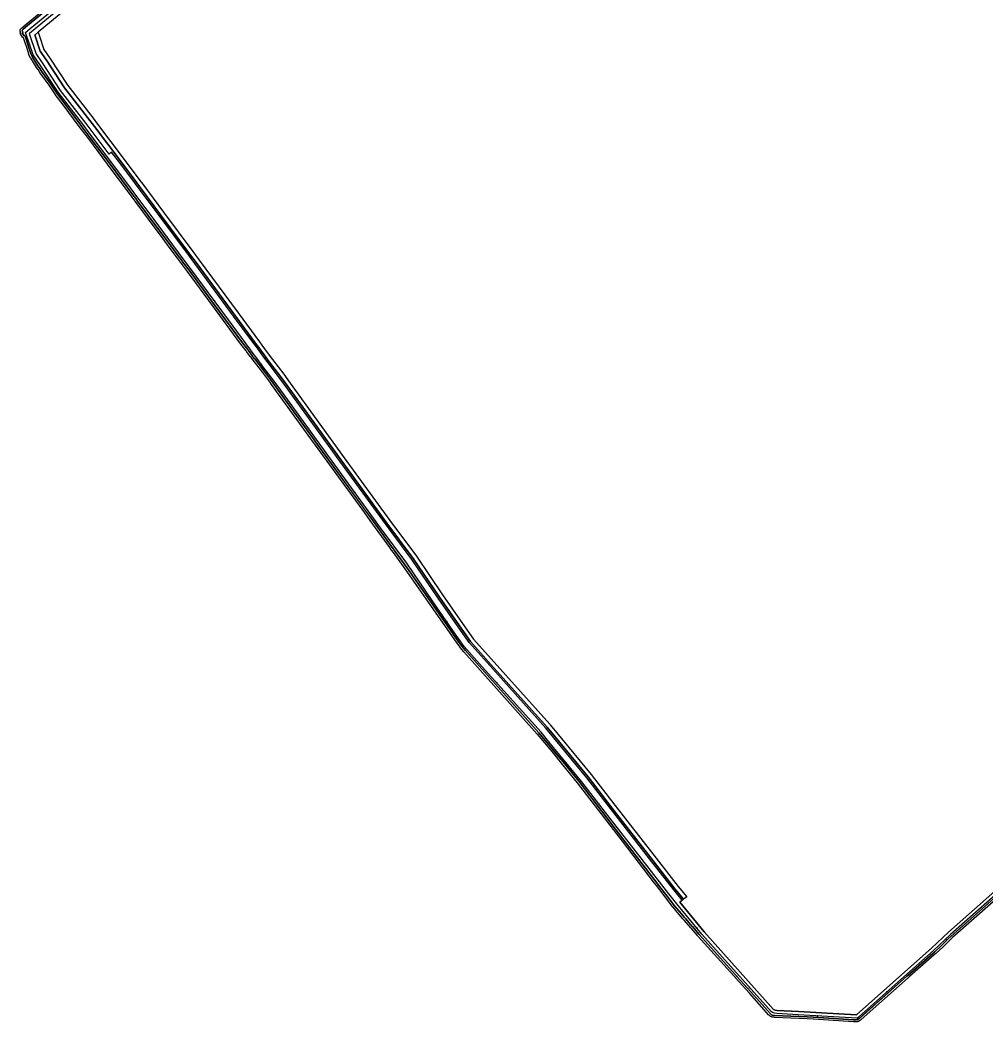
# Model space of a CAD drawing. Header units: inches. Extents: x 87989 to 118156, y 435697 to 451526.
# Drawn here: x 88324 to 89545, y 438020 to 439285 of the extents above; entities that cross this region are included whole.
import ezdxf

# ---------------------------------------------------------------- set-up
doc = ezdxf.new("R2010")
doc.units = ezdxf.units.IN
doc.header["$MEASUREMENT"] = 0
for name, color, linetype, true_color in [('As_waterkering_BWK', 7, 'Continuous', 0x7b8981), ('Beschermingszone_BWK', 7, 'Continuous', 0xcf890d), ('Grens_bebouwingsvrije_zone_BWK', 7, 'Continuous', 0x6789ae), ('Kernzone_BWK', 7, 'Continuous', 0xcb89af), ('Referentiepunten_BWK', 7, 'Continuous', 0x178980)]:
    doc.layers.add(name, color=color, linetype=linetype, true_color=true_color)

msp = doc.modelspace()

# ---------------------------------------------------------------- linework, layer by layer
at = {"layer": 'As_waterkering_BWK'}
for points in [[(88331.2423, 439269.6498), (88336.9027, 439274.3244), (88374.4576, 439305.3389)], [(88617.482, 438866.0808), (88614.4204, 438870.3002), (88587.5667, 438906.6827), (88538.4526, 438973.0789), (88530.4051, 438983.9581), (88493.535, 439033.499), (88467.1809, 439068.9101), (88463.7364, 439073.4948), (88443.7889, 439100.0456), (88410.2807, 439144.6462), (88404.674, 439152.1088), (88372.2717, 439194.0148), (88349.449, 439228.865), (88340.9185, 439241.243), (88331.2042, 439269.6183), (88331.2423, 439269.6498)], [(89153.5277, 438169.7086), (89143.311, 438182.153), (89112.5533, 438221.6426), (89063.5208, 438284.7842), (89033.5788, 438323.4272), (88991.9892, 438373.8823), (88982.0052, 438386.2402), (88907.9218, 438468.9227), (88885.1675, 438494.455), (88870.8014, 438514.6808), (88845.4317, 438550.9904), (88812.407, 438599.7594), (88779.2017, 438644.3418), (88721.5224, 438723.7169), (88653.3921, 438817.9088), (88645.1968, 438829.2195), (88631.0066, 438847.6344), (88624.3499, 438856.6156), (88617.482, 438866.0808)], [(89815.295, 438412.9679), (89798.3116, 438403.1123), (89790.5679, 438396.5126), (89783.0882, 438389.7368), (89775.8725, 438382.8731), (89767.0728, 438370.8176), (89763.4836, 438365.2203), (89750.8958, 438354.8727), (89697.4499, 438306.5861), (89647.7081, 438266.1048), (89633.5239, 438254.2998), (89612.8864, 438235.6467), (89583.1207, 438209.056), (89580.078, 438202.3091), (89499.0749, 438130.8693), (89477.6314, 438110.7686), (89383.379, 438026.9353), (89382.4601, 438026.2462)], [(89382.4601, 438026.2462), (89381.2623, 438025.3478), (89306.6496, 438029.5812), (89279.5298, 438030.9041), (89276.757, 438031.52), (89275.0319, 438031.9624), (89273.058, 438033.001), (89184.9411, 438131.446), (89153.5277, 438169.7086)]]:
    msp.add_lwpolyline(points, dxfattribs=at)
at = {"layer": 'Beschermingszone_BWK'}
for points in [[(89576.6409, 438193.2777, 0), (89501.6572, 438126.8902, 0), (89497.2174, 438122.96, 0), (89497.1649, 438122.9121, 0), (89489.3605, 438114.8711, 0), (89480.7235, 438107.1972, 0), (89480.5357, 438107.0303, 0), (89480.349, 438106.8643, 0), (89478.4065, 438105.1375, 0), (89447.2391, 438077.6992, 0), (89447.0509, 438077.5335, 0), (89446.8624, 438077.3675, 0), (89445.6661, 438076.3145, 0), (89386.3697, 438023.5729, 0), (89386.2903, 438023.5053, 0), (89386.1611, 438023.3997, 0), (89386.079, 438023.3353, 0), (89385.6195, 438022.9908, 0), (89385.1601, 438022.6462, 0), (89383.9623, 438021.7478, 0), (89383.8187, 438021.6478, 0), (89383.5836, 438021.496, 0), (89383.2772, 438021.3272, 0), (89383.0233, 438021.2097, 0), (89382.6963, 438021.0853, 0), (89382.4284, 438021.0044, 0), (89382.0873, 438020.9269, 0), (89381.8108, 438020.8841, 0), (89381.4535, 438020.8549, 0), (89381.1096, 438020.6588, 0), (89380.7393, 438020.5187, 0), (89380.3518, 438020.4381, 0), (89379.9564, 438020.4189, 0), (89376.4597, 438020.5313, 0), (89376.3714, 438020.5357, 0), (89325.8401, 438023.9515, 0), (89325.7714, 438023.9552, 0), (89317.8341, 438024.272, 0), (89276.5701, 438025.922, 0), (89276.2325, 438025.9586, 0), (89274.3815, 438026.2876, 0), (89273.9639, 438026.3998, 0), (89273.7577, 438026.4854, 0), (89272.0557, 438027.2834, 0), (89271.867, 438027.3819, 0), (89271.5072, 438027.6343, 0), (89270.0674, 438028.8496, 0), (89269.8187, 438029.091, 0), (89245.0167, 438056.751, 0), (89227.5578, 438076.222, 0), (89227.39, 438076.4095, 0), (89225.453, 438078.5583, 0), (89180.1662, 438128.8152, 0), (89179.6478, 438129.4138, 0), (89179.4478, 438129.6448, 0), (89171.6089, 438138.7027, 0), (89170.6978, 438139.7548, 0), (89162.832, 438148.8445, 0), (89161.2486, 438150.6741, 0), (89154.3236, 438158.6761, 0), (89154.0027, 438159.0469, 0), (89148.6997, 438165.1739, 0), (89148.6073, 438165.2872, 0), (89137.4083, 438179.8682, 0), (89127.6386, 438192.5896, 0), (89125.186, 438195.7912, 0), (89084.738, 438248.4776, 0), (89028.0132, 438322.3664, 0), (89008.0467, 438347.2547, 0), (88998.084, 438359.1421, 0), (88977.4163, 438383.8027, 0), (88977.3635, 438383.8637, 0), (88884.6568, 438487.4932, 0), (88884.5922, 438487.5683, 0), (88879.9522, 438493.1883, 0), (88879.8304, 438493.3485, 0), (88876.1844, 438498.5685, 0), (88837.0374, 438554.6155, 0), (88810.583, 438592.4905, 0), (88795.8078, 438612.8738, 0), (88793.4588, 438616.1149, 0), (88791.1098, 438619.3558, 0), (88766.3402, 438653.5282, 0), (88759.4633, 438663.0157, 0), (88697.4768, 438748.5328, 0), (88691.5568, 438756.6998, 0), (88641.9079, 438825.1947, 0), (88639.5589, 438828.4347, 0), (88631.0177, 438840.2188, 0), (88618.6302, 438855.8326, 0), (88618.4639, 438856.0422, 0), (88616.8163, 438858.1189, 0), (88616.6987, 438858.2672, 0), (88616.6578, 438858.3183, 0), (88616.5935, 438858.4022, 0), (88616.3812, 438858.6919, 0), (88615.4582, 438859.9454, 0), (88614.9916, 438860.5803, 0), (88611.8542, 438864.8472, 0), (88611.5684, 438865.2354, 0), (88610.7405, 438866.3615, 0), (88610.0671, 438867.2775, 0), (88610.0211, 438867.3399, 0), (88609.8508, 438867.5711, 0), (88609.804, 438867.6323, 0), (88603.132, 438876.0883, 0), (88603.0566, 438876.1851, 0), (88603.0164, 438876.2383, 0), (88567.3723, 438924.6771, 0), (88535.6305, 438967.8127, 0), (88528.0047, 438978.0571, 0), (88525.6146, 438981.2672, 0), (88523.2255, 438984.4773, 0), (88512.7816, 438998.5072, 0), (88501.6599, 439013.4483, 0), (88496.2463, 439020.721, 0), (88470.7247, 439055.0071, 0), (88468.3348, 439058.217, 0), (88465.9447, 439061.4271, 0), (88434.6968, 439103.4043, 0), (88410.989, 439135.0614, 0), (88402.0969, 439146.9341, 0), (88399.0909, 439150.971, 0), (88378.9116, 439178.0707, 0), (88368.7118, 439191.2622, 0), (88368.6534, 439191.3408, 0), (88368.5624, 439191.4685, 0), (88368.5071, 439191.5494, 0), (88361.0795, 439202.8916, 0), (88349.4768, 439219.1494, 0), (88347.0582, 439222.6216, 0), (88344.7825, 439225.8921, 0), (88344.7135, 439225.9968, 0), (88337.8533, 439236.9936, 0), (88337.7299, 439237.2158, 0), (88335.5455, 439241.669, 0), (88335.4042, 439242.0229, 0), (88333.1402, 439249.2529, 0), (88330.1532, 439258.7938, 0), (88330.1326, 439258.8565, 0), (88328.8115, 439262.714, 0), (88328.4717, 439262.8381, 0), (88328.1544, 439263.0119, 0), (88327.8667, 439263.2312, 0), (88327.6152, 439263.4913, 0), (88327.4055, 439263.7861, 0), (88325.0185, 439267.6541, 0), (88324.8331, 439268.0165, 0), (88324.7098, 439268.4044, 0), (88324.652, 439268.8073, 0), (88324.6612, 439269.2143, 0), (88324.7372, 439269.6141, 0), (88324.8779, 439269.9961, 0), (88324.4644, 439271.1244, 0), (88324.3582, 439271.5074, 0), (88324.314, 439271.9025, 0), (88324.333, 439272.2996, 0), (88324.4146, 439272.6886, 0), (88324.557, 439273.0598, 0), (88324.6392, 439273.2319, 0), (88324.8574, 439273.6028, 0), (88325.3562, 439274.3042, 0), (88325.6348, 439274.6322, 0), (88326.2464, 439275.2377, 0), (88326.4112, 439275.3869, 0), (88326.4654, 439275.4318, 0), (88332.1269, 439280.1073, 0), (88369.463, 439310.9411, 0)], [(88371.1279, 439309.0737, 0), (88333.7188, 439278.1797, 0), (88328.0584, 439273.505, 0), (88328.0053, 439273.4611, 0), (88327.3937, 439272.8556, 0), (88326.8949, 439272.1541, 0), (88326.8127, 439271.982, 0), (88327.77, 439269.37, 0), (88327.146, 439268.967, 0), (88329.533, 439265.099, 0), (88330.13, 439265.48, 0), (88330.378, 439265.206, 0), (88330.737, 439264.8082, 0), (88332.5188, 439259.6037, 0), (88335.526, 439250, 0), (88337.79, 439242.77, 0), (88339.9744, 439238.3168, 0), (88346.8346, 439227.32, 0), (88349.11, 439224.05, 0), (88351.52, 439220.59, 0), (88363.1435, 439204.3031, 0), (88370.5986, 439192.919, 0), (88370.6895, 439192.7914, 0), (88380.9032, 439179.582, 0), (88401.096, 439152.4641, 0), (88404.1, 439148.43, 0), (88412.99, 439136.56, 0), (88436.7, 439104.9, 0), (88467.95, 439062.92, 0), (88470.34, 439059.71, 0), (88472.73, 439056.5, 0), (88498.2517, 439022.2137, 0), (88503.6653, 439014.941, 0), (88514.787, 439000, 0), (88525.231, 438985.97, 0), (88527.62, 438982.76, 0), (88530.01, 438979.55, 0), (88537.64, 438969.3, 0), (88569.3859, 438926.1588, 0), (88605.03, 438877.72, 0), (88605.1, 438877.63, 0), (88611.8139, 438869.12, 0), (88612.033, 438868.824, 0), (88612.0813, 438868.7583, 0), (88612.7547, 438867.8423, 0), (88613.582, 438866.717, 0), (88613.8678, 438866.3289, 0), (88617.006, 438862.061, 0), (88617.472, 438861.4268, 0), (88618.396, 438860.172, 0), (88618.61, 438859.88, 0), (88618.654, 438859.825, 0), (88618.7748, 438859.6727, 0), (88620.4224, 438857.596, 0), (88620.5887, 438857.3864, 0), (88633.01, 438841.73, 0), (88641.583, 438829.902, 0), (88643.932, 438826.662, 0), (88693.581, 438758.167, 0), (88699.501, 438750, 0), (88761.4875, 438664.4829, 0), (88768.3644, 438654.9954, 0), (88793.134, 438620.823, 0), (88795.483, 438617.582, 0), (88797.832, 438614.341, 0), (88812.62, 438593.94, 0), (88839.087, 438556.047, 0), (88878.234, 438500, 0), (88881.88, 438494.78, 0), (88886.52, 438489.16, 0), (88979.28, 438385.47, 0), (89000, 438360.748, 0), (89009.98, 438348.84, 0), (89029.98, 438323.91, 0), (89086.721, 438250, 0), (89128.07, 438196.14, 0), (89128.74, 438195.26, 0), (89139.391, 438181.391, 0), (89150.5537, 438166.8573, 0), (89150.59, 438166.81, 0), (89155.893, 438160.683, 0), (89156.214, 438160.3121, 0), (89163.1389, 438152.3101, 0), (89164.7224, 438150.4805, 0), (89172.588, 438141.391, 0), (89173.499, 438140.339, 0), (89181.338, 438131.281, 0), (89181.538, 438131.05, 0), (89182.04, 438130.47, 0), (89227.31, 438080.232, 0), (89229.25, 438078.08, 0), (89229.42, 438077.89, 0), (89246.878, 438058.42, 0), (89271.68, 438030.76, 0), (89273.117, 438029.547, 0), (89274.819, 438028.749, 0), (89276.67, 438028.42, 0), (89317.934, 438026.77, 0), (89325.94, 438026.45, 0), (89376.54, 438023.03, 0), (89380.0367, 438022.9176, 0), (89380.6756, 438023.3779, 0), (89381.149, 438023.351, 0), (89381.4288, 438023.3548, 0), (89381.7054, 438023.3975, 0), (89381.9733, 438023.4785, 0), (89382.2272, 438023.596, 0), (89382.4623, 438023.7478, 0), (89383.6601, 438024.6462, 0), (89384.1195, 438024.9908, 0), (89384.579, 438025.3353, 0), (89384.7082, 438025.4409, 0), (89444.0094, 438078.1867, 0), (89445.2105, 438079.244, 0), (89445.399, 438079.41, 0), (89445.5872, 438079.5757, 0), (89476.75, 438107.01, 0), (89478.688, 438108.7328, 0), (89478.875, 438108.899, 0), (89479.063, 438109.066, 0), (89487.7, 438116.74, 0), (89495.5073, 438124.7843, 0), (89500, 438128.762, 0), (89574.9855, 438195.1511, 0)]]:
    msp.add_polyline3d(points, dxfattribs=at)
msp.add_polyline3d([(89165.926, 438178.2463, 0), (89161.9035, 438175.2661, 0), (89151.1214, 438188.3991, 0), (89120.4471, 438227.7817, 0), (89071.4223, 438290.9133, 0), (89041.3894, 438329.67, 0), (88999.7367, 438380.2048, 0), (88989.6184, 438392.719, 0), (88915.3784, 438475.5859, 0), (88893.0005, 438500.696, 0), (88878.9764, 438520.44, 0), (88853.6709, 438556.6579, 0), (88820.557, 438605.5496, 0), (88787.2565, 438650.2677, 0), (88729.6186, 438729.5866, 0), (88661.4923, 438823.7728, 0), (88653.2062, 438835.2051, 0), (88638.9848, 438853.6641, 0), (88632.4138, 438862.5293, 0), (88629.0098, 438867.221, 0), (88625.5758, 438871.9537, 0), (88622.4902, 438876.2059, 0), (88595.6093, 438912.6254, 0), (88546.4921, 438979.0259, 0), (88538.436, 438989.9167, 0), (88501.5572, 439039.4694, 0), (88475.1895, 439074.8986, 0), (88471.7315, 439079.5014, 0), (88451.7839, 439106.0523, 0), (88418.2757, 439150.6528, 0), (88412.6271, 439158.1706, 0), (88380.4226, 439199.8214, 0), (88357.7489, 439234.4416, 0), (88349.9336, 439245.7842, 0), (88342.9057, 439266.3127, 0), (88343.2704, 439266.6139, 0), (88347.0257, 439269.7152, 0), (88348.7564, 439264.6598, 0), (88354.4412, 439248.0548, 0), (88361.8988, 439237.2299, 0), (88384.498, 439202.7247, 0), (88416.6036, 439161.2014, 0), (88422.2732, 439153.6562, 0), (88455.7814, 439109.0556, 0), (88475.729, 439082.5047, 0), (88479.1937, 439077.8929, 0), (88505.5683, 439042.4546, 0), (88542.4514, 438992.8961, 0), (88550.5119, 438981.9993, 0), (88599.6306, 438915.5968, 0), (88626.5251, 438879.1587, 0), (88629.6227, 438874.8901, 0), (88633.0567, 438870.1574, 0), (88636.4457, 438865.4861, 0), (88642.9739, 438856.6789, 0), (88657.2109, 438838.1979, 0), (88665.5424, 438826.7048, 0), (88733.6666, 438732.5214, 0), (88791.2844, 438653.231, 0), (88824.6321, 438608.4447, 0), (88857.7905, 438559.4917, 0), (88883.0639, 438523.3195, 0), (88896.917, 438503.8165, 0), (88919.1067, 438478.9175, 0), (88993.1768, 438396.25, 0), (88993.6732, 438395.6667, 0), (89003.6105, 438383.366, 0), (89045.2947, 438332.7913, 0), (89075.373, 438293.9779, 0), (89124.3939, 438230.8512, 0), (89155.0266, 438191.5222, 0)], close=True, dxfattribs=at)
at = {"layer": 'Grens_bebouwingsvrije_zone_BWK'}
msp.add_lwpolyline([(89576.7859, 438204.7391), (89496.3836, 438133.8291), (89474.9721, 438113.7584), (89380.8453, 438030.0351), (89380.0601, 438029.4462), (89380.0307, 438029.4241), (89306.8604, 438033.5757), (89280.0648, 438034.8828), (89277.6878, 438035.4107), (89276.4796, 438035.7206), (89275.558, 438036.2055), (89187.9784, 438134.0501), (89157.0785, 438171.6874), (89160.3559, 438174.1167), (89149.5593, 438187.1499), (89118.8683, 438226.5538), (89069.842, 438289.6875), (89039.8287, 438328.4226), (88998.1874, 438378.9404), (88988.0998, 438391.4266), (88913.8871, 438474.2533), (88891.4339, 438499.4478), (88877.3415, 438519.2882), (88852.0231, 438555.5244), (88818.9303, 438604.3939), (88785.6458, 438649.0827), (88727.9993, 438728.4126), (88659.8722, 438822.6), (88651.6057, 438834.009), (88637.3892, 438852.4581), (88630.8012, 438861.3466), (88623.957, 438870.7791), (88620.8763, 438875.0248), (88594.0008, 438911.4368), (88544.8842, 438977.8365), (88536.8298, 438988.725), (88499.9528, 439038.2753), (88473.5878, 439073.7009), (88470.1325, 439078.3001), (88450.1849, 439104.8509), (88439.9087, 439118.5289), (88436.7458, 439116.0796), (88407.8554, 439154.5336), (88375.5321, 439196.3374), (88352.7694, 439231.0959), (88344.5246, 439243.0595), (88336.1202, 439267.6085), (88335.9339, 439268.334), (88336.4086, 439268.7287), (88377.1215, 439302.3511)], dxfattribs=at)
at = {"layer": 'Kernzone_BWK'}
for points in [[(89574.9844, 438195.1523, 0), (89500, 438128.7617, 0), (89495.5078, 438124.7852, 0), (89487.6992, 438116.7383, 0), (89479.0625, 438109.0664, 0), (89478.875, 438108.8984, 0), (89478.6875, 438108.7344, 0), (89476.75, 438107.0117, 0), (89445.5859, 438079.5742, 0), (89445.3984, 438079.4102, 0), (89445.2109, 438079.2422, 0), (89444.0078, 438078.1875, 0), (89384.707, 438025.4414, 0), (89384.5781, 438025.3359, 0), (89384.1211, 438024.9922, 0), (89383.6602, 438024.6445, 0), (89382.4609, 438023.7461, 0), (89382.2266, 438023.5977, 0), (89381.9727, 438023.4766, 0), (89381.707, 438023.3984, 0), (89381.4297, 438023.3555, 0), (89381.1484, 438023.3516, 0), (89380.6758, 438023.3789, 0), (89380.0352, 438022.918, 0), (89376.5391, 438023.0313, 0), (89325.9414, 438026.4492, 0), (89317.9336, 438026.7695, 0), (89276.6719, 438028.4219, 0), (89274.8203, 438028.75, 0), (89273.1172, 438029.5469, 0), (89271.6797, 438030.7617, 0), (89246.8789, 438058.4219, 0), (89229.4219, 438077.8906, 0), (89229.25, 438078.0781, 0), (89227.3086, 438080.2305, 0), (89182.0391, 438130.4688, 0), (89181.5391, 438131.0508, 0), (89181.3398, 438131.2813, 0), (89173.5, 438140.3398, 0), (89172.5898, 438141.3906, 0), (89164.7227, 438150.4805, 0), (89163.1406, 438152.3086, 0), (89156.2148, 438160.3125, 0), (89155.8945, 438160.6836, 0), (89150.5898, 438166.8086, 0), (89150.5547, 438166.8555, 0), (89139.3906, 438181.3906, 0), (89128.7383, 438195.2617, 0), (89128.0703, 438196.1406, 0), (89086.7227, 438250, 0), (89029.9805, 438323.9102, 0), (89009.9805, 438348.8398, 0), (89000, 438360.7461, 0), (88979.2813, 438385.4688, 0), (88886.5195, 438489.1602, 0), (88881.8789, 438494.7813, 0), (88878.2344, 438500, 0), (88839.0859, 438556.0469, 0), (88812.6211, 438593.9414, 0), (88797.832, 438614.3398, 0), (88795.4844, 438617.582, 0), (88793.1328, 438620.8242, 0), (88768.3633, 438654.9961, 0), (88761.4883, 438664.4844, 0), (88699.5, 438750, 0), (88693.582, 438758.168, 0), (88643.9336, 438826.6602, 0), (88641.582, 438829.9023, 0), (88633.0117, 438841.7305, 0), (88620.5898, 438857.3867, 0), (88620.4219, 438857.5977, 0), (88618.7734, 438859.6719, 0), (88618.6523, 438859.8242, 0), (88618.6094, 438859.8789, 0), (88618.3945, 438860.1719, 0), (88617.4727, 438861.4258, 0), (88617.0078, 438862.0625, 0), (88613.8672, 438866.3281, 0), (88613.582, 438866.7188, 0), (88612.7539, 438867.8438, 0), (88612.082, 438868.7578, 0), (88612.0313, 438868.8242, 0), (88611.8125, 438869.1211, 0), (88605.1016, 438877.6289, 0), (88605.0313, 438877.7187, 0), (88569.3867, 438926.1602, 0), (88537.6406, 438969.3008, 0), (88530.0117, 438979.5508, 0), (88527.6211, 438982.7617, 0), (88525.2305, 438985.9687, 0), (88514.7852, 439000, 0), (88503.6641, 439014.9414, 0), (88498.25, 439022.2148, 0), (88472.7305, 439056.5, 0), (88470.3398, 439059.7109, 0), (88467.9492, 439062.9219, 0), (88436.6992, 439104.8984, 0), (88412.9883, 439136.5586, 0), (88404.1016, 439148.4297, 0), (88401.0977, 439152.4648, 0), (88380.9023, 439179.582, 0), (88370.6914, 439192.793, 0), (88370.5977, 439192.918, 0), (88363.1445, 439204.3047, 0), (88351.5195, 439220.5898, 0), (88349.1094, 439224.0508, 0), (88346.8359, 439227.3203, 0), (88339.9727, 439238.3164, 0), (88337.7891, 439242.7695, 0), (88335.5273, 439250, 0), (88332.5195, 439259.6055, 0), (88330.7383, 439264.8086, 0), (88330.3789, 439265.207, 0), (88330.1289, 439265.4805, 0), (88329.5313, 439265.0977, 0), (88327.1445, 439268.9688, 0), (88327.7695, 439269.3711, 0), (88326.8125, 439271.9805, 0), (88326.8945, 439272.1523, 0), (88327.3945, 439272.8555, 0), (88328.0039, 439273.4609, 0), (88328.0586, 439273.5039, 0), (88333.7188, 439278.1797, 0), (88371.1289, 439309.0742, 0)], [(88380.8242, 439297.6289, 0), (88347.0273, 439269.7148, 0), (88343.2695, 439266.6133, 0), (88342.9063, 439266.3125, 0), (88349.9336, 439245.7852, 0), (88357.75, 439234.4414, 0), (88380.4219, 439199.8203, 0), (88412.6289, 439158.1719, 0), (88418.2773, 439150.6523, 0), (88451.7852, 439106.0508, 0), (88471.7305, 439079.5, 0), (88475.1914, 439074.8984, 0), (88501.5586, 439039.4687, 0), (88538.4375, 438989.918, 0), (88546.4922, 438979.0273, 0), (88595.6094, 438912.625, 0), (88622.4883, 438876.207, 0), (88625.5742, 438871.9531, 0), (88629.0117, 438867.2227, 0), (88632.4141, 438862.5313, 0), (88638.9844, 438853.6641, 0), (88653.207, 438835.207, 0), (88661.4922, 438823.7734, 0), (88729.6172, 438729.5859, 0), (88787.2578, 438650.2695, 0), (88820.5586, 438605.5508, 0), (88853.6719, 438556.6563, 0), (88878.9766, 438520.4414, 0), (88893, 438500.6953, 0), (88915.3789, 438475.5859, 0), (88989.6172, 438392.7188, 0), (88999.7383, 438380.2031, 0), (89041.3906, 438329.6719, 0), (89071.4219, 438290.9141, 0), (89120.4453, 438227.7812, 0), (89151.1211, 438188.3984, 0), (89161.9023, 438175.2656, 0), (89157.0781, 438171.6914, 0), (89187.9766, 438134.0508, 0), (89275.5586, 438036.207, 0), (89276.4805, 438035.7188, 0), (89277.6875, 438035.4102, 0), (89280.0664, 438034.8828, 0), (89306.8594, 438033.5742, 0), (89380.0469, 438029.4336, 0), (89380.8438, 438030.0352, 0), (89474.9727, 438113.7578, 0), (89496.3828, 438133.8281, 0), (89576.7852, 438204.7383, 0)]]:
    msp.add_polyline3d(points, dxfattribs=at)
at = {"layer": 'Referentiepunten_BWK'}
for p in [(88336.3238, 439254.6641), (88390.086, 439170.9755), (88450.4152, 439091.2257), (88510.22, 439011.08), (88569.7686, 438930.7435), (88629.0807, 438850.2328), (88688.2927, 438769.6579), (88746.9769, 438688.6878), (88806.1904, 438608.106), (88863.0117, 438525.8296), (88926.2, 438448.5229), (88992.2988, 438373.5067), (89055.0773, 438295.6814), (89116.4064, 438216.6957), (89178.9821, 438138.7043), (89492.9266, 438125.106), (89245.3718, 438063.9323), (89418.5761, 438058.2415), (89331.0942, 438028.1943)]:
    msp.add_point(p, dxfattribs=at)

doc.saveas('drawing.dxf')
